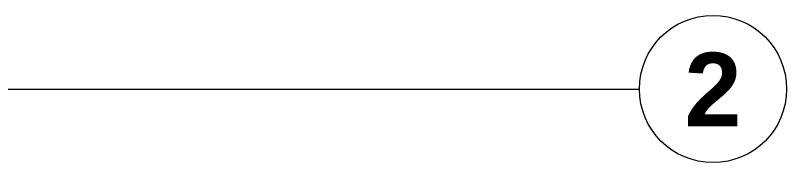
# Model space of a CAD drawing. Header units: millimetres. Extents: x 2107.8 to 2199.3, y 1778.1 to 1795.2.
# Drawn here: x 2185.224 to 2188.13, y 1785.976 to 1786.53 of the extents above; entities that cross this region are included whole.
import ezdxf
from ezdxf.enums import TextEntityAlignment as Align

# ---------------------------------------------------------------- set-up
doc = ezdxf.new("R2010")
doc.units = ezdxf.units.MM
doc.linetypes.add('CENTRO', pattern=[2, 1.25, -0.25, 0.25, -0.25])
doc.layers.add('AR_EJES', color=8, linetype='CENTRO', lineweight=5)
doc.styles.add('Nombre Titulos 1-50', font='', dxfattribs={"height": 0.175})
doc.styles.get('Nombre Titulos 1-50').set_extended_font_data('Arial', bold=True)

msp = doc.modelspace()

# ---------------------------------------------------------------- linework, layer by layer
at = {"layer": 'AR_EJES', "ltscale": 3}
msp.add_line((2172.584270201628, 1786.253176390454), (2187.57524821788, 1786.253176390454), dxfattribs=at)
at = {"layer": 'AR_EJES', "linetype": 'Continuous'}
msp.add_circle((2187.852436533467, 1786.253176390454), 0.2771883155878063, dxfattribs=at)

# ---------------------------------------------------------------- texts
at = {"layer": 'AR_EJES', "linetype": 'Continuous', "style": 'Nombre Titulos 1-50', "text_generation_flag": 6}
msp.add_text('2', height=0.2771883155878543, rotation=180, dxfattribs=at).set_placement((2187.852512915446, 1786.253183398605), align=Align.MIDDLE)

doc.saveas('drawing.dxf')
